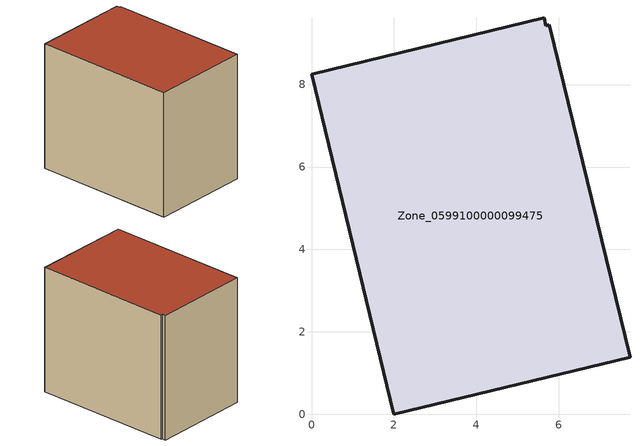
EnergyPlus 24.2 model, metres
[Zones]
Zone_0599100000099475
 floor ground (C_G): 5.77,9.45 7.73,1.38 2,0 0,8.25 5.64,9.62 5.69,9.43 z0
 wall outside (C_F): 2,0 7.73,1.38 5.77,9.45 5.69,9.43 5.64,9.62 0,8.25 2,0 z0:7.5
 roof outside (C_R): 7.73,1.38 5.77,9.45 5.69,9.43 5.64,9.62 0,8.25 2,0 z7.5
[BUILDING]
Pand.0599100000099475: North Axis=0; Terrain=City; Loads Convergence Tolerance Value=0.04; Temperature Convergence Tolerance Value=0.4; Solar Distribution=FullExterior; Maximum Number of Warmup Days=25; Minimum Number of Warmup Days=1
[Site:Location]
Rotterdam.The.Hague.AP_ZH_NLD Design_Conditions: Latitude=51.96; Longitude=4.45; Time Zone=1; Elevation=-4.5
[SITE:GROUNDTEMPERATURE:BUILDINGSURFACE]
18, 18, 18, 18, 18, 18, 18, 18, 18, 18, 18, 18
[MATERIAL] Thermal Absorptance=0.9; Solar Absorptance=0.7; Visible Absorptance=0.7
Name | Roughness | Thickness | Conductivity | Density | Specific Heat
G.TI.1965-1974 | MediumSmooth | 0.15 | 0.882353 | 540 | 1210
F.TI.1965-1974 | Rough | 0.3 | 0.697674 | 1920 | 840
R.TI.1965-1974 | MediumRough | 0.2 | 0.232558 | 1500 | 1000
[CONSTRUCTION]
C_G: G.TI.1965-1974
C_F: F.TI.1965-1974
C_R: R.TI.1965-1974
[ZONE]
Zone_0599100000099475: Type=1; Multiplier=1; Ceiling Height=Autocalculate; Volume=Autocalculate; Floor Area=autocalculate; Part of Total Floor Area=Yes
[ZONEINFILTRATION:DESIGNFLOWRATE]
Infil_Zone_0599100000099475: Zone or ZoneList or Space or SpaceList=Zone_0599100000099475; Schedule=AlwaysOn; Design Flow Rate Calculation Method=Flow/Area; Flow Rate per Floor Area=0.003; Constant Term Coefficient=1; Temperature Term Coefficient=0; Velocity Term Coefficient=0; Velocity Squared Term Coefficient=0
[HVACTEMPLATE:ZONE:IDEALLOADSAIRSYSTEM]
Zone_0599100000099475: Maximum Heating Supply Air Temperature=50; Minimum Cooling Supply Air Temperature=13; Maximum Heating Supply Air Humidity Ratio=0.0156; Minimum Cooling Supply Air Humidity Ratio=0.0077; Heating Limit=NoLimit; Cooling Limit=NoLimit; Dehumidification Control Type=ConstantSensibleHeatRatio; Cooling Sensible Heat Ratio=0.7; Dehumidification Setpoint=60; Humidification Control Type=None; Humidification Setpoint=30; Outdoor Air Method=None; Outdoor Air Flow Rate per Person=0.00944; Outdoor Air Flow Rate per Zone Floor Area=0; Outdoor Air Flow Rate per Zone=0; Demand Controlled Ventilation Type=None; Outdoor Air Economizer Type=NoEconomizer; Heat Recovery Type=None; Sensible Heat Recovery Effectiveness=0.7; Latent Heat Recovery Effectiveness=0.65
[ZONECONTROL:THERMOSTAT]
ThermostatControl_Zone_0599100000099475: Zone or ZoneList=Zone_0599100000099475; Control Type Schedule=DualSetpointControlType; Control 1=Thermostat_Zone_0599100000099475; Temperature Difference Between Cutout And Setpoint=0
[THERMOSTATSETPOINT:DUALSETPOINT]
Thermostat_Zone_0599100000099475: Heating Setpoint Temperature Schedule=HeatingSetpoint_Zone_0599100000099475; Cooling Setpoint Temperature Schedule=CoolingSetpoint_Zone_0599100000099475
[SCHEDULE:COMPACT]
HeatingSetpoint_Zone_0599100000099475: Through: 12/31, For: AllDays, Until: 24:00, 21
CoolingSetpoint_Zone_0599100000099475: Through: 12/31, For: AllDays, Until: 24:00, 24
DualSetpointControlType: Through: 12/31, For: AllDays, Until: 24:00, 4
AlwaysOn: Through: 12/31, For: AllDays, Until: 24:00, 1
